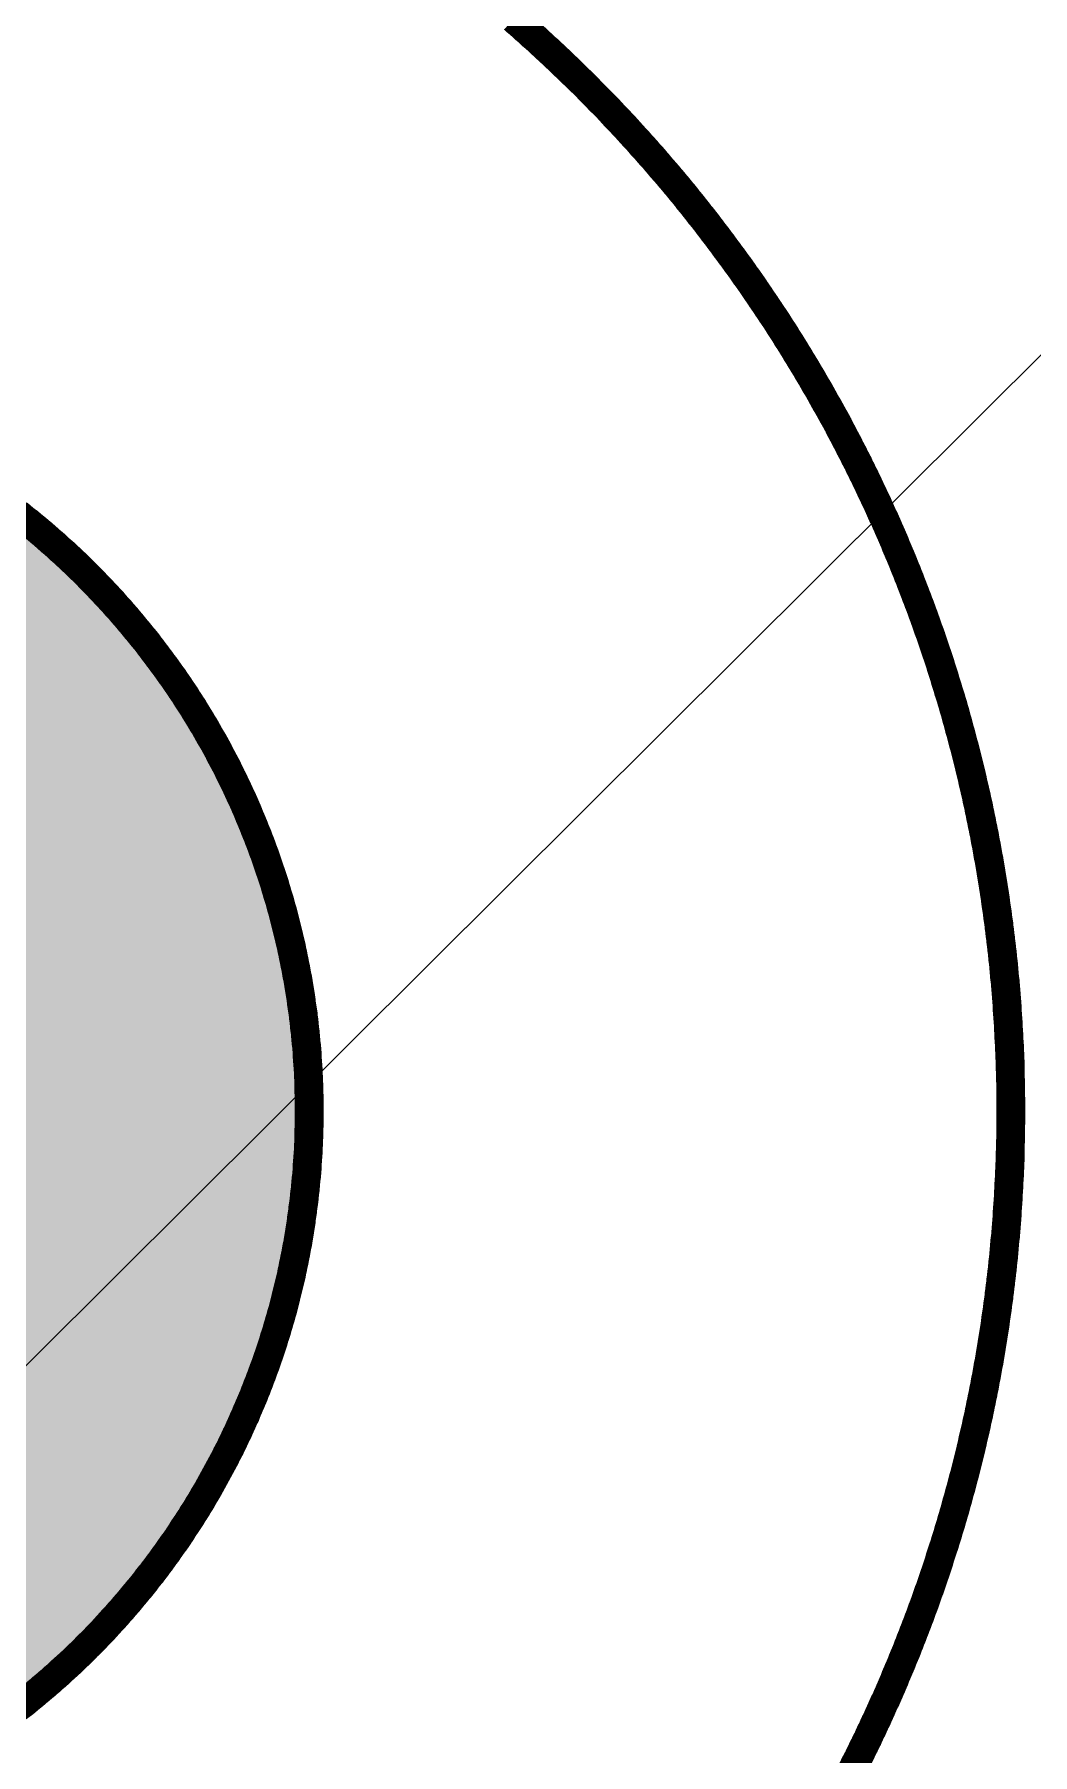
# Model space of a CAD drawing. Header units: millimetres. Extents: x 37412591 to 74834139, y 4258245 to 8527567.
# Drawn here: x 37414583.51 to 37414589.73, y 4261322.09 to 4261332.81 of the extents above; entities that cross this region are included whole.
import ezdxf

# ---------------------------------------------------------------- set-up
doc = ezdxf.new("R2010")
doc.units = ezdxf.units.MM
doc.layers.add('JMD', color=6, linetype='Continuous')
doc.layers.add('TREE_LAYER', color=7, linetype='Continuous')

# ---------------------------------------------------------------- blocks, each defined once
blk = doc.blocks.new('SUB_BLK_19')
at = {"color": 0, "const_width": 0.01}
for points in [[(0.5034, -0.002), (0.5034, -0.0027), (0.5034, -0.0024), (0.5034, -0.0014), (0.5034, 0), (0.5034, 0.0015), (0.5033, 0.0029), (0.5033, 0.0041), (0.5033, 0.0054), (0.5033, 0.0066), (0.5033, 0.0079), (0.5032, 0.0091), (0.5032, 0.0104), (0.5032, 0.0116), (0.5031, 0.0129), (0.5031, 0.0141), (0.5031, 0.0154), (0.503, 0.0166), (0.503, 0.0179), (0.5029, 0.0191), (0.5029, 0.0204), (0.5028, 0.0216), (0.5027, 0.0229), (0.5027, 0.0241), (0.5026, 0.0254), (0.5025, 0.0266), (0.5025, 0.0278), (0.5024, 0.0291), (0.5023, 0.0303), (0.5022, 0.0316), (0.5021, 0.0328), (0.5021, 0.0341), (0.502, 0.0353), (0.5019, 0.0366), (0.5018, 0.0378), (0.5017, 0.0391), (0.5016, 0.0403), (0.5015, 0.0415), (0.5014, 0.0428), (0.5012, 0.044), (0.5011, 0.0453), (0.501, 0.0465), (0.5009, 0.0478), (0.5008, 0.049), (0.5006, 0.0503), (0.5005, 0.0515), (0.5004, 0.0527), (0.5002, 0.054), (0.5001, 0.0552), (0.4999, 0.0565), (0.4998, 0.0577), (0.4996, 0.0589), (0.4995, 0.0602), (0.4993, 0.0614), (0.4992, 0.0627), (0.499, 0.0639), (0.4988, 0.0651), (0.4987, 0.0664), (0.4985, 0.0676), (0.4983, 0.0688), (0.4981, 0.0701), (0.498, 0.0713), (0.4978, 0.0725), (0.4976, 0.0738), (0.4974, 0.075), (0.4972, 0.0763), (0.497, 0.0775), (0.4968, 0.0787), (0.4966, 0.0799), (0.4964, 0.0812), (0.4962, 0.0824), (0.496, 0.0836), (0.4958, 0.0849), (0.4955, 0.0861), (0.4953, 0.0873), (0.4951, 0.0886), (0.4949, 0.0898), (0.4946, 0.091), (0.4944, 0.0922), (0.4942, 0.0935), (0.4939, 0.0947), (0.4937, 0.0959), (0.4934, 0.0971), (0.4932, 0.0984), (0.4929, 0.0996), (0.4927, 0.1008), (0.4924, 0.102), (0.4922, 0.1033), (0.4919, 0.1045), (0.4916, 0.1057), (0.4914, 0.1069), (0.4911, 0.1081), (0.4908, 0.1094), (0.4905, 0.1106), (0.4902, 0.1118), (0.49, 0.113), (0.4897, 0.1142), (0.4894, 0.1154), (0.4891, 0.1166), (0.4888, 0.1179), (0.4885, 0.1191), (0.4882, 0.1203), (0.4879, 0.1215), (0.4876, 0.1227), (0.4873, 0.1239), (0.4869, 0.1251), (0.4866, 0.1263), (0.4863, 0.1275), (0.486, 0.1287), (0.4856, 0.1299), (0.4853, 0.1312), (0.485, 0.1324), (0.4846, 0.1336), (0.4843, 0.1348), (0.484, 0.136), (0.4836, 0.1372), (0.4833, 0.1384), (0.4829, 0.1396), (0.4826, 0.1408), (0.4822, 0.142), (0.4818, 0.1431), (0.4815, 0.1443), (0.4811, 0.1455), (0.4807, 0.1467), (0.4804, 0.1479), (0.48, 0.1491), (0.4796, 0.1503), (0.4792, 0.1515), (0.4789, 0.1527), (0.4785, 0.1539), (0.4781, 0.1551), (0.4777, 0.1562), (0.4773, 0.1574), (0.4769, 0.1586), (0.4765, 0.1598), (0.4761, 0.161), (0.4757, 0.1622), (0.4753, 0.1633), (0.4748, 0.1645), (0.4744, 0.1657), (0.474, 0.1669), (0.4736, 0.168), (0.4732, 0.1692), (0.4727, 0.1704), (0.4723, 0.1716), (0.4719, 0.1727), (0.4714, 0.1739), (0.471, 0.1751), (0.4705, 0.1762), (0.4701, 0.1774), (0.4696, 0.1786), (0.4692, 0.1797), (0.4687, 0.1809), (0.4683, 0.1821), (0.4678, 0.1832), (0.4674, 0.1844), (0.4669, 0.1855), (0.4664, 0.1867), (0.466, 0.1878), (0.4655, 0.189), (0.465, 0.1902), (0.4645, 0.1913), (0.464, 0.1925), (0.4635, 0.1936), (0.4631, 0.1948), (0.4626, 0.1959), (0.4621, 0.1971), (0.4616, 0.1982), (0.4611, 0.1993), (0.4606, 0.2005), (0.4601, 0.2016), (0.4596, 0.2028), (0.459, 0.2039), (0.4585, 0.205), (0.458, 0.2062), (0.4575, 0.2073), (0.457, 0.2085), (0.4564, 0.2096), (0.4559, 0.2107), (0.4554, 0.2118), (0.4548, 0.213), (0.4543, 0.2141), (0.4538, 0.2152), (0.4532, 0.2164), (0.4527, 0.2175), (0.4521, 0.2186), (0.4516, 0.2197), (0.451, 0.2208), (0.4505, 0.222), (0.4499, 0.2231), (0.4493, 0.2242), (0.4488, 0.2253), (0.4482, 0.2264), (0.4476, 0.2275), (0.4471, 0.2286), (0.4465, 0.2297), (0.4459, 0.2308), (0.4453, 0.232), (0.4447, 0.2331), (0.4441, 0.2342), (0.4436, 0.2353), (0.443, 0.2364), (0.4424, 0.2375), (0.4418, 0.2385), (0.4412, 0.2396), (0.4406, 0.2407), (0.44, 0.2418), (0.4393, 0.2429), (0.4387, 0.244), (0.4381, 0.2451), (0.4375, 0.2462), (0.4369, 0.2473), (0.4363, 0.2483), (0.4356, 0.2494), (0.435, 0.2505), (0.4344, 0.2516), (0.4337, 0.2527), (0.4331, 0.2537), (0.4325, 0.2548), (0.4318, 0.2559), (0.4312, 0.2569), (0.4305, 0.258), (0.4299, 0.2591), (0.4292, 0.2601), (0.4286, 0.2612), (0.4279, 0.2623), (0.4273, 0.2633), (0.4266, 0.2644), (0.4259, 0.2654), (0.4253, 0.2665), (0.4246, 0.2676), (0.4239, 0.2686), (0.4232, 0.2697), (0.4226, 0.2707), (0.4219, 0.2718), (0.4212, 0.2728), (0.4205, 0.2738), (0.4198, 0.2749), (0.4191, 0.2759), (0.4184, 0.277), (0.4177, 0.278), (0.417, 0.279), (0.4163, 0.2801), (0.4156, 0.2811), (0.4149, 0.2821), (0.4142, 0.2832), (0.4135, 0.2842), (0.4128, 0.2852), (0.4121, 0.2862), (0.4113, 0.2872), (0.4106, 0.2883), (0.4099, 0.2893), (0.4092, 0.2903), (0.4084, 0.2913), (0.4077, 0.2923), (0.407, 0.2933), (0.4062, 0.2943), (0.4055, 0.2953), (0.4047, 0.2963), (0.404, 0.2973), (0.4033, 0.2983), (0.4025, 0.2993), (0.4018, 0.3003), (0.401, 0.3013), (0.4002, 0.3023), (0.3995, 0.3033), (0.3987, 0.3043), (0.398, 0.3053), (0.3972, 0.3063), (0.3964, 0.3073), (0.3956, 0.3082), (0.3949, 0.3092), (0.3941, 0.3102), (0.3933, 0.3112), (0.3925, 0.3122), (0.3917, 0.3131), (0.391, 0.3141), (0.3902, 0.3151), (0.3894, 0.316), (0.3886, 0.317), (0.3878, 0.318), (0.387, 0.3189), (0.3862, 0.3199), (0.3854, 0.3208), (0.3846, 0.3218), (0.3838, 0.3227), (0.3829, 0.3237), (0.3821, 0.3246), (0.3813, 0.3256), (0.3805, 0.3265), (0.3797, 0.3275), (0.3789, 0.3284), (0.378, 0.3293), (0.3772, 0.3303), (0.3764, 0.3312), (0.3755, 0.3321), (0.3747, 0.3331), (0.3739, 0.334), (0.373, 0.3349), (0.3722, 0.3358), (0.3713, 0.3368), (0.3705, 0.3377), (0.3697, 0.3386), (0.3688, 0.3395), (0.368, 0.3404), (0.3671, 0.3413), (0.3662, 0.3422), (0.3654, 0.3431), (0.3645, 0.3441), (0.3637, 0.345), (0.3628, 0.3459), (0.3619, 0.3468), (0.361, 0.3476), (0.3602, 0.3485), (0.3593, 0.3494), (0.3584, 0.3503), (0.3575, 0.3512), (0.3567, 0.3521), (0.3558, 0.353), (0.3549, 0.3539), (0.354, 0.3547), (0.3531, 0.3556), (0.3522, 0.3565), (0.3513, 0.3573), (0.3504, 0.3582), (0.3495, 0.3591), (0.3486, 0.3599), (0.3477, 0.3608), (0.3468, 0.3617), (0.3459, 0.3625), (0.345, 0.3634), (0.3441, 0.3642), (0.3432, 0.3651), (0.3422, 0.3659), (0.3413, 0.3668), (0.3404, 0.3676), (0.3395, 0.3685), (0.3386, 0.3693), (0.3376, 0.3701), (0.3367, 0.371), (0.3358, 0.3718), (0.3348, 0.3726), (0.3339, 0.3735), (0.333, 0.3743), (0.332, 0.3751), (0.3311, 0.3759)], [(0.4482, -0.2305), (0.4488, -0.2294), (0.4493, -0.2283), (0.4499, -0.2272), (0.4505, -0.2261), (0.451, -0.225), (0.4516, -0.2238), (0.4521, -0.2227), (0.4527, -0.2216), (0.4532, -0.2205), (0.4538, -0.2194), (0.4543, -0.2182), (0.4548, -0.2171), (0.4554, -0.216), (0.4559, -0.2148), (0.4564, -0.2137), (0.457, -0.2126), (0.4575, -0.2114), (0.458, -0.2103), (0.4585, -0.2092), (0.459, -0.208), (0.4595, -0.2069), (0.4601, -0.2058), (0.4606, -0.2046), (0.4611, -0.2035), (0.4616, -0.2023), (0.4621, -0.2012), (0.4626, -0.2), (0.4631, -0.1989), (0.4635, -0.1977), (0.464, -0.1966), (0.4645, -0.1954), (0.465, -0.1943), (0.4655, -0.1931), (0.4659, -0.192), (0.4664, -0.1908), (0.4669, -0.1897), (0.4674, -0.1885), (0.4678, -0.1873), (0.4683, -0.1862), (0.4687, -0.185), (0.4692, -0.1839), (0.4696, -0.1827), (0.4701, -0.1815), (0.4705, -0.1804), (0.471, -0.1792), (0.4714, -0.178), (0.4719, -0.1769), (0.4723, -0.1757), (0.4727, -0.1745), (0.4732, -0.1733), (0.4736, -0.1722), (0.474, -0.171), (0.4744, -0.1698), (0.4748, -0.1686), (0.4753, -0.1675), (0.4757, -0.1663), (0.4761, -0.1651), (0.4765, -0.1639), (0.4769, -0.1627), (0.4773, -0.1616), (0.4777, -0.1604), (0.4781, -0.1592), (0.4785, -0.158), (0.4788, -0.1568), (0.4792, -0.1556), (0.4796, -0.1544), (0.48, -0.1532), (0.4804, -0.1521), (0.4807, -0.1509), (0.4811, -0.1497), (0.4815, -0.1485), (0.4818, -0.1473), (0.4822, -0.1461), (0.4826, -0.1449), (0.4829, -0.1437), (0.4833, -0.1425), (0.4836, -0.1413), (0.484, -0.1401), (0.4843, -0.1389), (0.4846, -0.1377), (0.485, -0.1365), (0.4853, -0.1353), (0.4856, -0.1341), (0.486, -0.1329), (0.4863, -0.1317), (0.4866, -0.1305), (0.4869, -0.1293), (0.4873, -0.128), (0.4876, -0.1268), (0.4879, -0.1256), (0.4882, -0.1244), (0.4885, -0.1232), (0.4888, -0.122), (0.4891, -0.1208), (0.4894, -0.1196), (0.4897, -0.1183), (0.49, -0.1171), (0.4902, -0.1159), (0.4905, -0.1147), (0.4908, -0.1135), (0.4911, -0.1123), (0.4914, -0.111), (0.4916, -0.1098), (0.4919, -0.1086), (0.4922, -0.1074), (0.4924, -0.1062), (0.4927, -0.1049), (0.4929, -0.1037), (0.4932, -0.1025), (0.4934, -0.1013), (0.4937, -0.1001), (0.4939, -0.0988), (0.4942, -0.0976), (0.4944, -0.0964), (0.4946, -0.0951), (0.4949, -0.0939), (0.4951, -0.0927), (0.4953, -0.0915), (0.4955, -0.0902), (0.4958, -0.089), (0.496, -0.0878), (0.4962, -0.0865), (0.4964, -0.0853), (0.4966, -0.0841), (0.4968, -0.0828), (0.497, -0.0816), (0.4972, -0.0804), (0.4974, -0.0791), (0.4976, -0.0779), (0.4978, -0.0767), (0.498, -0.0754), (0.4981, -0.0742), (0.4983, -0.073), (0.4985, -0.0717), (0.4987, -0.0705), (0.4988, -0.0693), (0.499, -0.068), (0.4992, -0.0668), (0.4993, -0.0655), (0.4995, -0.0643), (0.4996, -0.0631), (0.4998, -0.0618), (0.4999, -0.0606), (0.5001, -0.0593), (0.5002, -0.0581), (0.5004, -0.0569), (0.5005, -0.0556), (0.5006, -0.0544), (0.5008, -0.0531), (0.5009, -0.0519), (0.501, -0.0507), (0.5011, -0.0494), (0.5012, -0.0482), (0.5013, -0.0469), (0.5015, -0.0457), (0.5016, -0.0444), (0.5017, -0.0432), (0.5018, -0.0419), (0.5019, -0.0407), (0.502, -0.0395), (0.5021, -0.0382), (0.5021, -0.037), (0.5022, -0.0357), (0.5023, -0.0345), (0.5024, -0.0332), (0.5025, -0.032), (0.5025, -0.0307), (0.5026, -0.0295), (0.5027, -0.0282), (0.5027, -0.027), (0.5028, -0.0257), (0.5029, -0.0245), (0.5029, -0.0232), (0.503, -0.022), (0.503, -0.0208), (0.5031, -0.0195), (0.5031, -0.0183), (0.5031, -0.017), (0.5032, -0.0158), (0.5032, -0.0145), (0.5032, -0.0133), (0.5033, -0.012), (0.5033, -0.0108), (0.5033, -0.0095), (0.5033, -0.0083), (0.5033, -0.007), (0.5034, -0.0058), (0.5034, -0.0045), (0.5034, -0.0033), (0.5034, -0.002), (0.5034, -0.002)], [(0.2603, -0.002), (0.2603, -0.0027), (0.2603, -0.0024), (0.2603, -0.0014), (0.2603, 0), (0.2603, 0.0015), (0.2603, 0.0029), (0.2602, 0.0041), (0.2602, 0.0054), (0.2602, 0.0066), (0.2601, 0.0079), (0.2601, 0.0091), (0.26, 0.0104), (0.26, 0.0116), (0.2599, 0.0128), (0.2598, 0.0141), (0.2597, 0.0153), (0.2596, 0.0166), (0.2596, 0.0178), (0.2595, 0.0191), (0.2594, 0.0203), (0.2592, 0.0216), (0.2591, 0.0228), (0.259, 0.024), (0.2589, 0.0253), (0.2587, 0.0265), (0.2586, 0.0278), (0.2585, 0.029), (0.2583, 0.0302), (0.2582, 0.0315), (0.258, 0.0327), (0.2578, 0.0339), (0.2576, 0.0352), (0.2575, 0.0364), (0.2573, 0.0377), (0.2571, 0.0389), (0.2569, 0.0401), (0.2567, 0.0413), (0.2565, 0.0426), (0.2563, 0.0438), (0.256, 0.045), (0.2558, 0.0463), (0.2556, 0.0475), (0.2553, 0.0487), (0.2551, 0.0499), (0.2548, 0.0512), (0.2546, 0.0524), (0.2543, 0.0536), (0.2541, 0.0548), (0.2538, 0.056), (0.2535, 0.0572), (0.2532, 0.0585), (0.2529, 0.0597), (0.2526, 0.0609), (0.2523, 0.0621), (0.252, 0.0633), (0.2517, 0.0645), (0.2514, 0.0657), (0.2511, 0.0669), (0.2507, 0.0681), (0.2504, 0.0693), (0.2501, 0.0705), (0.2497, 0.0717), (0.2493, 0.0729), (0.249, 0.0741), (0.2486, 0.0753), (0.2483, 0.0765), (0.2479, 0.0777), (0.2475, 0.0789), (0.2471, 0.0801), (0.2467, 0.0812), (0.2463, 0.0824), (0.2459, 0.0836), (0.2455, 0.0848), (0.2451, 0.086), (0.2447, 0.0871), (0.2442, 0.0883), (0.2438, 0.0895), (0.2434, 0.0906), (0.2429, 0.0918), (0.2425, 0.093), (0.242, 0.0941), (0.2415, 0.0953), (0.2411, 0.0964), (0.2406, 0.0976), (0.2401, 0.0988), (0.2396, 0.0999), (0.2392, 0.101), (0.2387, 0.1022), (0.2382, 0.1033), (0.2377, 0.1045), (0.2372, 0.1056), (0.2366, 0.1068), (0.2361, 0.1079), (0.2356, 0.109), (0.2351, 0.1101), (0.2345, 0.1113), (0.234, 0.1124), (0.2334, 0.1135), (0.2329, 0.1146), (0.2323, 0.1158), (0.2318, 0.1169), (0.2312, 0.118), (0.2306, 0.1191), (0.23, 0.1202), (0.2294, 0.1213), (0.2289, 0.1224), (0.2283, 0.1235), (0.2277, 0.1246), (0.2271, 0.1257), (0.2264, 0.1268), (0.2258, 0.1278), (0.2252, 0.1289), (0.2246, 0.13), (0.224, 0.1311), (0.2233, 0.1321), (0.2227, 0.1332), (0.222, 0.1343), (0.2214, 0.1353), (0.2207, 0.1364), (0.2201, 0.1375), (0.2194, 0.1385), (0.2187, 0.1396), (0.218, 0.1406), (0.2174, 0.1417), (0.2167, 0.1427), (0.216, 0.1437), (0.2153, 0.1448), (0.2146, 0.1458), (0.2139, 0.1468), (0.2132, 0.1479), (0.2124, 0.1489), (0.2117, 0.1499), (0.211, 0.1509), (0.2103, 0.1519), (0.2095, 0.1529), (0.2088, 0.1539), (0.208, 0.1549), (0.2073, 0.1559), (0.2065, 0.1569), (0.2058, 0.1579), (0.205, 0.1589), (0.2043, 0.1599), (0.2035, 0.1609), (0.2027, 0.1618), (0.2019, 0.1628), (0.2011, 0.1638), (0.2003, 0.1647), (0.1995, 0.1657), (0.1987, 0.1667), (0.1979, 0.1676), (0.1971, 0.1686), (0.1963, 0.1695), (0.1955, 0.1704), (0.1947, 0.1714), (0.1938, 0.1723), (0.193, 0.1732), (0.1922, 0.1742), (0.1913, 0.1751), (0.1905, 0.176), (0.1896, 0.1769), (0.1888, 0.1778), (0.1879, 0.1787), (0.1871, 0.1796), (0.1862, 0.1805), (0.1853, 0.1814), (0.1844, 0.1823), (0.1836, 0.1832), (0.1827, 0.1841), (0.1818, 0.185), (0.1809, 0.1858), (0.18, 0.1867), (0.1791, 0.1876), (0.1782, 0.1884), (0.1773, 0.1893), (0.1764, 0.1901), (0.1755, 0.191), (0.1745, 0.1918), (0.1736, 0.1926), (0.1727, 0.1935), (0.1718, 0.1943), (0.1708, 0.1951), (0.1699, 0.1959), (0.1689, 0.1968), (0.168, 0.1976), (0.167, 0.1984), (0.1661, 0.1992), (0.1651, 0.2), (0.1641, 0.2008), (0.1632, 0.2016), (0.1622, 0.2023), (0.1612, 0.2031), (0.1603, 0.2039), (0.1593, 0.2047)], [(0.1592, -0.2088), (0.1602, -0.208), (0.1612, -0.2073), (0.1622, -0.2065), (0.1631, -0.2057), (0.1641, -0.2049), (0.1651, -0.2041), (0.166, -0.2033), (0.167, -0.2025), (0.1679, -0.2017), (0.1689, -0.2009), (0.1698, -0.2001), (0.1708, -0.1993), (0.1717, -0.1984), (0.1727, -0.1976), (0.1736, -0.1968), (0.1745, -0.1959), (0.1754, -0.1951), (0.1763, -0.1943), (0.1773, -0.1934), (0.1782, -0.1926), (0.1791, -0.1917), (0.18, -0.1908), (0.1809, -0.19), (0.1818, -0.1891), (0.1827, -0.1882), (0.1835, -0.1873), (0.1844, -0.1865), (0.1853, -0.1856), (0.1862, -0.1847), (0.187, -0.1838), (0.1879, -0.1829), (0.1888, -0.182), (0.1896, -0.1811), (0.1905, -0.1801), (0.1913, -0.1792), (0.1921, -0.1783), (0.193, -0.1774), (0.1938, -0.1765), (0.1946, -0.1755), (0.1955, -0.1746), (0.1963, -0.1736), (0.1971, -0.1727), (0.1979, -0.1718), (0.1987, -0.1708), (0.1995, -0.1698), (0.2003, -0.1689), (0.2011, -0.1679), (0.2019, -0.167), (0.2027, -0.166), (0.2035, -0.165), (0.2042, -0.164), (0.205, -0.163), (0.2058, -0.1621), (0.2065, -0.1611), (0.2073, -0.1601), (0.208, -0.1591), (0.2088, -0.1581), (0.2095, -0.1571), (0.2102, -0.1561), (0.211, -0.1551), (0.2117, -0.154), (0.2124, -0.153), (0.2131, -0.152), (0.2139, -0.151), (0.2146, -0.15), (0.2153, -0.1489), (0.216, -0.1479), (0.2166, -0.1468), (0.2173, -0.1458), (0.218, -0.1448), (0.2187, -0.1437), (0.2194, -0.1427), (0.22, -0.1416), (0.2207, -0.1406), (0.2214, -0.1395), (0.222, -0.1384), (0.2227, -0.1374), (0.2233, -0.1363), (0.2239, -0.1352), (0.2246, -0.1341), (0.2252, -0.1331), (0.2258, -0.132), (0.2264, -0.1309), (0.227, -0.1298), (0.2276, -0.1287), (0.2282, -0.1276), (0.2288, -0.1265), (0.2294, -0.1254), (0.23, -0.1243), (0.2306, -0.1232), (0.2312, -0.1221), (0.2317, -0.121), (0.2323, -0.1199), (0.2329, -0.1188), (0.2334, -0.1177), (0.234, -0.1165), (0.2345, -0.1154), (0.235, -0.1143), (0.2356, -0.1132), (0.2361, -0.112), (0.2366, -0.1109), (0.2371, -0.1098), (0.2376, -0.1086), (0.2382, -0.1075), (0.2386, -0.1063), (0.2391, -0.1052), (0.2396, -0.104), (0.2401, -0.1029), (0.2406, -0.1017), (0.2411, -0.1006), (0.2415, -0.0994), (0.242, -0.0983), (0.2424, -0.0971), (0.2429, -0.096), (0.2433, -0.0948), (0.2438, -0.0936), (0.2442, -0.0924), (0.2446, -0.0913), (0.2451, -0.0901), (0.2455, -0.0889), (0.2459, -0.0877), (0.2463, -0.0866), (0.2467, -0.0854), (0.2471, -0.0842), (0.2475, -0.083), (0.2479, -0.0818), (0.2482, -0.0806), (0.2486, -0.0795), (0.249, -0.0783), (0.2493, -0.0771), (0.2497, -0.0759), (0.25, -0.0747), (0.2504, -0.0735), (0.2507, -0.0723), (0.2511, -0.0711), (0.2514, -0.0699), (0.2517, -0.0687), (0.252, -0.0675), (0.2523, -0.0662), (0.2526, -0.065), (0.2529, -0.0638), (0.2532, -0.0626), (0.2535, -0.0614), (0.2538, -0.0602), (0.2541, -0.059), (0.2543, -0.0577), (0.2546, -0.0565), (0.2548, -0.0553), (0.2551, -0.0541), (0.2553, -0.0529), (0.2556, -0.0516), (0.2558, -0.0504), (0.256, -0.0492), (0.2563, -0.048), (0.2565, -0.0467), (0.2567, -0.0455), (0.2569, -0.0443), (0.2571, -0.043), (0.2573, -0.0418), (0.2575, -0.0406), (0.2576, -0.0393), (0.2578, -0.0381), (0.258, -0.0369), (0.2581, -0.0356), (0.2583, -0.0344), (0.2585, -0.0331), (0.2586, -0.0319), (0.2587, -0.0307), (0.2589, -0.0294), (0.259, -0.0282), (0.2591, -0.0269), (0.2592, -0.0257), (0.2594, -0.0245), (0.2595, -0.0232), (0.2596, -0.022), (0.2596, -0.0207), (0.2597, -0.0195), (0.2598, -0.0182), (0.2599, -0.017), (0.26, -0.0158), (0.26, -0.0145), (0.2601, -0.0133), (0.2601, -0.012), (0.2602, -0.0108), (0.2602, -0.0095), (0.2602, -0.0083), (0.2603, -0.007), (0.2603, -0.0058), (0.2603, -0.0045), (0.2603, -0.0033), (0.2603, -0.002), (0.2603, -0.002)]]:
    blk.add_lwpolyline(points, dxfattribs=at)
at = {"color": 0}
for points in [[(0.1679, 0.1976), (-0.1606, -0.2103), (0.165, 0.2)], [(-0.1596, -0.2111), (-0.1606, -0.2103), (0.1679, 0.1976)], [(-0.1606, -0.2103), (0.1679, 0.1976), (0.1679, 0.1976)], [(-0.1586, -0.2118), (-0.1596, -0.2111), (0.1679, 0.1976)], [(0.1707, 0.1952), (-0.1586, -0.2118), (0.1679, 0.1976)], [(0.166, 0.1992), (0.167, 0.1984), (0.165, 0.2)], [(0.167, 0.1984), (0.1679, 0.1976), (0.165, 0.2)], [(0.1689, 0.1968), (0.1698, 0.196), (0.1679, 0.1976)], [(0.1698, 0.196), (0.1707, 0.1952), (0.1679, 0.1976)], [(-0.1576, -0.2126), (-0.1586, -0.2118), (0.1707, 0.1952)], [(-0.1586, -0.2118), (0.1707, 0.1952), (0.1707, 0.1952)], [(-0.1566, -0.2133), (-0.1576, -0.2126), (0.1707, 0.1952)], [(0.1726, 0.1935), (-0.1566, -0.2133), (0.1707, 0.1952)], [(-0.1556, -0.2141), (-0.1566, -0.2133), (0.1726, 0.1935)], [(-0.1566, -0.2133), (0.1726, 0.1935), (0.1726, 0.1935)], [(-0.1546, -0.2148), (-0.1556, -0.2141), (0.1726, 0.1935)], [(-0.1536, -0.2155), (-0.1546, -0.2148), (0.1726, 0.1935)], [(0.1735, 0.1927), (-0.1536, -0.2155), (0.1726, 0.1935)], [(-0.1526, -0.2162), (-0.1536, -0.2155), (0.1735, 0.1927)], [(-0.1536, -0.2155), (0.1735, 0.1927), (0.1735, 0.1927)], [(0.1452, -0.219), (-0.1526, -0.2162), (0.1735, 0.1927)], [(0.1462, -0.2183), (0.1452, -0.219), (0.1735, 0.1927)], [(0.1503, -0.2154), (0.1462, -0.2183), (0.1735, 0.1927)], [(0.1754, 0.191), (0.1503, -0.2154), (0.1735, 0.1927)], [(0.1513, -0.2147), (0.1503, -0.2154), (0.1754, 0.191)], [(0.1503, -0.2154), (0.1754, 0.191), (0.1754, 0.191)], [(0.1772, 0.1893), (0.1513, -0.2147), (0.1754, 0.191)], [(0.1717, 0.1944), (0.1726, 0.1935), (0.1707, 0.1952)], [(0.1745, 0.1919), (0.1754, 0.191), (0.1735, 0.1927)], [(0.1763, 0.1902), (0.1772, 0.1893), (0.1754, 0.191)], [(0.1523, -0.214), (0.1513, -0.2147), (0.1772, 0.1893)], [(0.1513, -0.2147), (0.1772, 0.1893), (0.1772, 0.1893)], [(0.1533, -0.2132), (0.1523, -0.214), (0.1772, 0.1893)], [(0.179, 0.1876), (0.1533, -0.2132), (0.1772, 0.1893)], [(0.1544, -0.2125), (0.1533, -0.2132), (0.179, 0.1876)], [(0.1533, -0.2132), (0.179, 0.1876), (0.179, 0.1876)], [(0.1554, -0.2118), (0.1544, -0.2125), (0.179, 0.1876)], [(0.1563, -0.211), (0.1554, -0.2118), (0.179, 0.1876)], [(0.1817, 0.185), (0.1563, -0.211), (0.179, 0.1876)], [(0.1573, -0.2103), (0.1563, -0.211), (0.1817, 0.185)], [(0.1563, -0.211), (0.1817, 0.185), (0.1817, 0.185)], [(0.1583, -0.2095), (0.1573, -0.2103), (0.1817, 0.185)], [(0.1593, -0.2087), (0.1583, -0.2095), (0.1817, 0.185)], [(0.1826, 0.1841), (0.1593, -0.2087), (0.1817, 0.185)], [(0.1781, 0.1885), (0.179, 0.1876), (0.1772, 0.1893)], [(0.1799, 0.1868), (0.1808, 0.1859), (0.179, 0.1876)], [(0.1808, 0.1859), (0.1817, 0.185), (0.179, 0.1876)], [(0.1632, -0.2056), (0.1593, -0.2087), (0.1826, 0.1841)], [(0.1593, -0.2087), (0.1826, 0.1841), (0.1826, 0.1841)], [(0.1642, -0.2048), (0.1632, -0.2056), (0.1826, 0.1841)], [(0.1652, -0.204), (0.1642, -0.2048), (0.1826, 0.1841)], [(0.1844, 0.1824), (0.1652, -0.204), (0.1826, 0.1841)], [(0.1661, -0.2033), (0.1652, -0.204), (0.1844, 0.1824)], [(0.1652, -0.204), (0.1844, 0.1824), (0.1844, 0.1824)], [(0.1671, -0.2025), (0.1661, -0.2033), (0.1844, 0.1824)], [(0.168, -0.2016), (0.1671, -0.2025), (0.1844, 0.1824)], [(0.1861, 0.1806), (0.168, -0.2016), (0.1844, 0.1824)], [(0.169, -0.2008), (0.168, -0.2016), (0.1861, 0.1806)], [(0.168, -0.2016), (0.1861, 0.1806), (0.1861, 0.1806)], [(0.1699, -0.2), (0.169, -0.2008), (0.1861, 0.1806)], [(0.187, 0.1797), (0.1699, -0.2), (0.1861, 0.1806)], [(0.1709, -0.1992), (0.1699, -0.2), (0.187, 0.1797)], [(0.1699, -0.2), (0.187, 0.1797), (0.187, 0.1797)], [(0.1718, -0.1984), (0.1709, -0.1992), (0.187, 0.1797)], [(0.1727, -0.1975), (0.1718, -0.1984), (0.187, 0.1797)], [(0.1887, 0.1779), (0.1727, -0.1975), (0.187, 0.1797)], [(0.1835, 0.1833), (0.1844, 0.1824), (0.1826, 0.1841)], [(0.1853, 0.1815), (0.1861, 0.1806), (0.1844, 0.1824)], [(0.1879, 0.1788), (0.1887, 0.1779), (0.187, 0.1797)], [(0.1737, -0.1967), (0.1727, -0.1975), (0.1887, 0.1779)], [(0.1727, -0.1975), (0.1887, 0.1779), (0.1887, 0.1779)], [(0.1746, -0.1959), (0.1737, -0.1967), (0.1887, 0.1779)], [(0.1755, -0.195), (0.1746, -0.1959), (0.1887, 0.1779)], [(0.1904, 0.1761), (0.1755, -0.195), (0.1887, 0.1779)], [(0.1764, -0.1942), (0.1755, -0.195), (0.1904, 0.1761)], [(0.1755, -0.195), (0.1904, 0.1761), (0.1904, 0.1761)], [(0.1773, -0.1933), (0.1764, -0.1942), (0.1904, 0.1761)], [(0.1921, 0.1742), (0.1773, -0.1933), (0.1904, 0.1761)], [(0.1782, -0.1925), (0.1773, -0.1933), (0.1921, 0.1742)], [(0.1773, -0.1933), (0.1921, 0.1742), (0.1921, 0.1742)], [(0.1791, -0.1916), (0.1782, -0.1925), (0.1921, 0.1742)], [(0.1929, 0.1733), (0.1791, -0.1916), (0.1921, 0.1742)], [(0.1827, -0.1881), (0.1791, -0.1916), (0.1929, 0.1733)], [(0.1791, -0.1916), (0.1929, 0.1733), (0.1929, 0.1733)], [(0.1954, 0.1705), (0.1827, -0.1881), (0.1929, 0.1733)], [(0.1896, 0.177), (0.1904, 0.1761), (0.1887, 0.1779)], [(0.1913, 0.1752), (0.1921, 0.1742), (0.1904, 0.1761)], [(0.1938, 0.1724), (0.1946, 0.1715), (0.1929, 0.1733)], [(0.1946, 0.1715), (0.1954, 0.1705), (0.1929, 0.1733)], [(0.1836, -0.1873), (0.1827, -0.1881), (0.1954, 0.1705)], [(0.1827, -0.1881), (0.1954, 0.1705), (0.1954, 0.1705)], [(0.1845, -0.1864), (0.1836, -0.1873), (0.1954, 0.1705)], [(0.1962, 0.1696), (0.1845, -0.1864), (0.1954, 0.1705)], [(0.1854, -0.1855), (0.1845, -0.1864), (0.1962, 0.1696)], [(0.1845, -0.1864), (0.1962, 0.1696), (0.1962, 0.1696)], [(0.1862, -0.1846), (0.1854, -0.1855), (0.1962, 0.1696)], [(0.1987, 0.1667), (0.1862, -0.1846), (0.1962, 0.1696)], [(0.1971, 0.1686), (0.1979, 0.1677), (0.1962, 0.1696)], [(0.1979, 0.1677), (0.1987, 0.1667), (0.1962, 0.1696)], [(0.1871, -0.1837), (0.1862, -0.1846), (0.1987, 0.1667)], [(0.1862, -0.1846), (0.1987, 0.1667), (0.1987, 0.1667)], [(0.188, -0.1828), (0.1871, -0.1837), (0.1987, 0.1667)], [(0.1888, -0.1819), (0.188, -0.1828), (0.1987, 0.1667)], [(0.2003, 0.1648), (0.1888, -0.1819), (0.1987, 0.1667)], [(0.1897, -0.181), (0.1888, -0.1819), (0.2003, 0.1648)], [(0.1888, -0.1819), (0.2003, 0.1648), (0.2003, 0.1648)], [(0.1905, -0.1801), (0.1897, -0.181), (0.2003, 0.1648)], [(0.2026, 0.1619), (0.1905, -0.1801), (0.2003, 0.1648)], [(0.1914, -0.1792), (0.1905, -0.1801), (0.2026, 0.1619)], [(0.1905, -0.1801), (0.2026, 0.1619), (0.2026, 0.1619)], [(0.1922, -0.1782), (0.1914, -0.1792), (0.2026, 0.1619)], [(0.2034, 0.1609), (0.1922, -0.1782), (0.2026, 0.1619)], [(0.193, -0.1773), (0.1922, -0.1782), (0.2034, 0.1609)], [(0.1922, -0.1782), (0.2034, 0.1609), (0.2034, 0.1609)], [(0.2057, 0.158), (0.193, -0.1773), (0.2034, 0.1609)], [(0.1995, 0.1658), (0.2003, 0.1648), (0.1987, 0.1667)], [(0.2011, 0.1639), (0.2019, 0.1629), (0.2003, 0.1648)], [(0.2019, 0.1629), (0.2026, 0.1619), (0.2003, 0.1648)], [(0.2042, 0.16), (0.205, 0.159), (0.2034, 0.1609)], [(0.205, 0.159), (0.2057, 0.158), (0.2034, 0.1609)], [(0.1939, -0.1764), (0.193, -0.1773), (0.2057, 0.158)], [(0.193, -0.1773), (0.2057, 0.158), (0.2057, 0.158)], [(0.1947, -0.1755), (0.1939, -0.1764), (0.2057, 0.158)], [(0.1955, -0.1745), (0.1947, -0.1755), (0.2057, 0.158)], [(0.2072, 0.156), (0.1955, -0.1745), (0.2057, 0.158)], [(0.1963, -0.1736), (0.1955, -0.1745), (0.2072, 0.156)], [(0.1955, -0.1745), (0.2072, 0.156), (0.2072, 0.156)], [(0.2087, 0.154), (0.1963, -0.1736), (0.2072, 0.156)], [(0.2065, 0.157), (0.2072, 0.156), (0.2057, 0.158)], [(0.208, 0.155), (0.2087, 0.154), (0.2072, 0.156)], [(0.1972, -0.1726), (0.1963, -0.1736), (0.2087, 0.154)], [(0.1963, -0.1736), (0.2087, 0.154), (0.2087, 0.154)], [(0.198, -0.1717), (0.1972, -0.1726), (0.2087, 0.154)], [(0.1988, -0.1707), (0.198, -0.1717), (0.2087, 0.154)], [(0.2102, 0.152), (0.1988, -0.1707), (0.2087, 0.154)], [(0.1996, -0.1698), (0.1988, -0.1707), (0.2102, 0.152)], [(0.1988, -0.1707), (0.2102, 0.152), (0.2102, 0.152)], [(0.2004, -0.1688), (0.1996, -0.1698), (0.2102, 0.152)], [(0.2012, -0.1678), (0.2004, -0.1688), (0.2102, 0.152)], [(0.2109, 0.151), (0.2012, -0.1678), (0.2102, 0.152)], [(0.202, -0.1669), (0.2012, -0.1678), (0.2109, 0.151)], [(0.2012, -0.1678), (0.2109, 0.151), (0.2109, 0.151)], [(0.2027, -0.1659), (0.202, -0.1669), (0.2109, 0.151)], [(0.2131, 0.1479), (0.2027, -0.1659), (0.2109, 0.151)], [(0.2095, 0.153), (0.2102, 0.152), (0.2087, 0.154)], [(0.2117, 0.15), (0.2124, 0.149), (0.2109, 0.151)], [(0.2124, 0.149), (0.2131, 0.1479), (0.2109, 0.151)], [(0.2035, -0.1649), (0.2027, -0.1659), (0.2131, 0.1479)], [(0.2027, -0.1659), (0.2131, 0.1479), (0.2131, 0.1479)], [(0.2159, 0.1438), (0.2035, -0.1649), (0.2131, 0.1479)], [(0.2043, -0.164), (0.2035, -0.1649), (0.2159, 0.1438)], [(0.2035, -0.1649), (0.2159, 0.1438), (0.2159, 0.1438)], [(0.2051, -0.163), (0.2043, -0.164), (0.2159, 0.1438)], [(0.2058, -0.162), (0.2051, -0.163), (0.2159, 0.1438)], [(0.2173, 0.1417), (0.2058, -0.162), (0.2159, 0.1438)], [(0.2138, 0.1469), (0.2145, 0.1459), (0.2131, 0.1479)], [(0.2145, 0.1459), (0.2152, 0.1449), (0.2131, 0.1479)], [(0.2152, 0.1449), (0.2159, 0.1438), (0.2131, 0.1479)], [(0.2166, 0.1428), (0.2173, 0.1417), (0.2159, 0.1438)], [(0.2066, -0.161), (0.2058, -0.162), (0.2173, 0.1417)], [(0.2058, -0.162), (0.2173, 0.1417), (0.2173, 0.1417)], [(0.2073, -0.16), (0.2066, -0.161), (0.2173, 0.1417)], [(0.218, 0.1407), (0.2073, -0.16), (0.2173, 0.1417)], [(0.2081, -0.159), (0.2073, -0.16), (0.218, 0.1407)], [(0.2073, -0.16), (0.218, 0.1407), (0.218, 0.1407)], [(0.2088, -0.158), (0.2081, -0.159), (0.218, 0.1407)], [(0.2193, 0.1386), (0.2088, -0.158), (0.218, 0.1407)], [(0.2096, -0.157), (0.2088, -0.158), (0.2193, 0.1386)], [(0.2088, -0.158), (0.2193, 0.1386), (0.2193, 0.1386)], [(0.2103, -0.156), (0.2096, -0.157), (0.2193, 0.1386)], [(0.211, -0.155), (0.2103, -0.156), (0.2193, 0.1386)], [(0.22, 0.1375), (0.211, -0.155), (0.2193, 0.1386)], [(0.2118, -0.154), (0.211, -0.155), (0.22, 0.1375)], [(0.211, -0.155), (0.22, 0.1375), (0.22, 0.1375)], [(0.2125, -0.1529), (0.2118, -0.154), (0.22, 0.1375)], [(0.2213, 0.1354), (0.2125, -0.1529), (0.22, 0.1375)], [(0.2187, 0.1397), (0.2193, 0.1386), (0.218, 0.1407)], [(0.2207, 0.1365), (0.2213, 0.1354), (0.22, 0.1375)], [(0.2132, -0.1519), (0.2125, -0.1529), (0.2213, 0.1354)], [(0.2125, -0.1529), (0.2213, 0.1354), (0.2213, 0.1354)], [(0.2226, 0.1333), (0.2132, -0.1519), (0.2213, 0.1354)], [(0.2139, -0.1509), (0.2132, -0.1519), (0.2226, 0.1333)], [(0.2132, -0.1519), (0.2226, 0.1333), (0.2226, 0.1333)], [(0.2146, -0.1499), (0.2139, -0.1509), (0.2226, 0.1333)], [(0.2153, -0.1488), (0.2146, -0.1499), (0.2226, 0.1333)], [(0.2245, 0.1301), (0.2153, -0.1488), (0.2226, 0.1333)], [(0.222, 0.1344), (0.2226, 0.1333), (0.2213, 0.1354)], [(0.2233, 0.1322), (0.2239, 0.1312), (0.2226, 0.1333)], [(0.2239, 0.1312), (0.2245, 0.1301), (0.2226, 0.1333)], [(0.216, -0.1478), (0.2153, -0.1488), (0.2245, 0.1301)], [(0.2153, -0.1488), (0.2245, 0.1301), (0.2245, 0.1301)], [(0.2258, 0.1279), (0.216, -0.1478), (0.2245, 0.1301)], [(0.2167, -0.1468), (0.216, -0.1478), (0.2258, 0.1279)], [(0.216, -0.1478), (0.2258, 0.1279), (0.2258, 0.1279)], [(0.2174, -0.1457), (0.2167, -0.1468), (0.2258, 0.1279)], [(0.2264, 0.1268), (0.2174, -0.1457), (0.2258, 0.1279)], [(0.2181, -0.1447), (0.2174, -0.1457), (0.2264, 0.1268)], [(0.2174, -0.1457), (0.2264, 0.1268), (0.2264, 0.1268)], [(0.2187, -0.1436), (0.2181, -0.1447), (0.2264, 0.1268)], [(0.2282, 0.1236), (0.2187, -0.1436), (0.2264, 0.1268)], [(0.2252, 0.129), (0.2258, 0.1279), (0.2245, 0.1301)], [(0.227, 0.1258), (0.2276, 0.1247), (0.2264, 0.1268)], [(0.2276, 0.1247), (0.2282, 0.1236), (0.2264, 0.1268)], [(0.2194, -0.1426), (0.2187, -0.1436), (0.2282, 0.1236)], [(0.2187, -0.1436), (0.2282, 0.1236), (0.2282, 0.1236)], [(0.2201, -0.1415), (0.2194, -0.1426), (0.2282, 0.1236)], [(0.2207, -0.1405), (0.2201, -0.1415), (0.2282, 0.1236)], [(0.2288, 0.1225), (0.2207, -0.1405), (0.2282, 0.1236)], [(0.2214, -0.1394), (0.2207, -0.1405), (0.2288, 0.1225)], [(0.2207, -0.1405), (0.2288, 0.1225), (0.2288, 0.1225)], [(0.2311, 0.1181), (0.2214, -0.1394), (0.2288, 0.1225)], [(0.2294, 0.1214), (0.23, 0.1203), (0.2288, 0.1225)], [(0.23, 0.1203), (0.2306, 0.1192), (0.2288, 0.1225)], [(0.2306, 0.1192), (0.2311, 0.1181), (0.2288, 0.1225)], [(0.2221, -0.1383), (0.2214, -0.1394), (0.2311, 0.1181)], [(0.2214, -0.1394), (0.2311, 0.1181), (0.2311, 0.1181)], [(0.2227, -0.1373), (0.2221, -0.1383), (0.2311, 0.1181)], [(0.2233, -0.1362), (0.2227, -0.1373), (0.2311, 0.1181)], [(0.2328, 0.1147), (0.2233, -0.1362), (0.2311, 0.1181)], [(0.224, -0.1351), (0.2233, -0.1362), (0.2328, 0.1147)], [(0.2233, -0.1362), (0.2328, 0.1147), (0.2328, 0.1147)], [(0.2246, -0.1341), (0.224, -0.1351), (0.2328, 0.1147)], [(0.2252, -0.133), (0.2246, -0.1341), (0.2328, 0.1147)], [(0.2339, 0.1125), (0.2252, -0.133), (0.2328, 0.1147)], [(0.2317, 0.117), (0.2323, 0.1158), (0.2311, 0.1181)], [(0.2323, 0.1158), (0.2328, 0.1147), (0.2311, 0.1181)], [(0.2334, 0.1136), (0.2339, 0.1125), (0.2328, 0.1147)], [(0.2259, -0.1319), (0.2252, -0.133), (0.2339, 0.1125)], [(0.2252, -0.133), (0.2339, 0.1125), (0.2339, 0.1125)], [(0.2265, -0.1308), (0.2259, -0.1319), (0.2339, 0.1125)], [(0.235, 0.1102), (0.2265, -0.1308), (0.2339, 0.1125)], [(0.2271, -0.1297), (0.2265, -0.1308), (0.235, 0.1102)], [(0.2265, -0.1308), (0.235, 0.1102), (0.235, 0.1102)], [(0.2277, -0.1286), (0.2271, -0.1297), (0.235, 0.1102)], [(0.2283, -0.1275), (0.2277, -0.1286), (0.235, 0.1102)], [(0.2355, 0.1091), (0.2283, -0.1275), (0.235, 0.1102)], [(0.2289, -0.1264), (0.2283, -0.1275), (0.2355, 0.1091)], [(0.2283, -0.1275), (0.2355, 0.1091), (0.2355, 0.1091)], [(0.2295, -0.1253), (0.2289, -0.1264), (0.2355, 0.1091)], [(0.2366, 0.1068), (0.2295, -0.1253), (0.2355, 0.1091)], [(0.2345, 0.1114), (0.235, 0.1102), (0.2339, 0.1125)], [(0.2361, 0.108), (0.2366, 0.1068), (0.2355, 0.1091)], [(0.2301, -0.1242), (0.2295, -0.1253), (0.2366, 0.1068)], [(0.2295, -0.1253), (0.2366, 0.1068), (0.2366, 0.1068)], [(0.2306, -0.1231), (0.2301, -0.1242), (0.2366, 0.1068)], [(0.2381, 0.1034), (0.2306, -0.1231), (0.2366, 0.1068)], [(0.2312, -0.122), (0.2306, -0.1231), (0.2381, 0.1034)], [(0.2306, -0.1231), (0.2381, 0.1034), (0.2381, 0.1034)], [(0.2318, -0.1209), (0.2312, -0.122), (0.2381, 0.1034)], [(0.2323, -0.1198), (0.2318, -0.1209), (0.2381, 0.1034)], [(0.2391, 0.1011), (0.2323, -0.1198), (0.2381, 0.1034)], [(0.2371, 0.1057), (0.2376, 0.1046), (0.2366, 0.1068)], [(0.2376, 0.1046), (0.2381, 0.1034), (0.2366, 0.1068)], [(0.2386, 0.1023), (0.2391, 0.1011), (0.2381, 0.1034)], [(0.2345, -0.1153), (0.2323, -0.1198), (0.2391, 0.1011)], [(0.2323, -0.1198), (0.2391, 0.1011), (0.2391, 0.1011)], [(0.2401, 0.0988), (0.2345, -0.1153), (0.2391, 0.1011)], [(0.2351, -0.1142), (0.2345, -0.1153), (0.2401, 0.0988)], [(0.2345, -0.1153), (0.2401, 0.0988), (0.2401, 0.0988)], [(0.2356, -0.1131), (0.2351, -0.1142), (0.2401, 0.0988)], [(0.2361, -0.1119), (0.2356, -0.1131), (0.2401, 0.0988)], [(0.241, 0.0965), (0.2361, -0.1119), (0.2401, 0.0988)], [(0.2367, -0.1108), (0.2361, -0.1119), (0.241, 0.0965)], [(0.2361, -0.1119), (0.241, 0.0965), (0.241, 0.0965)], [(0.2372, -0.1097), (0.2367, -0.1108), (0.241, 0.0965)], [(0.2377, -0.1085), (0.2372, -0.1097), (0.241, 0.0965)], [(0.2424, 0.0931), (0.2377, -0.1085), (0.241, 0.0965)], [(0.2396, 0.1), (0.2401, 0.0988), (0.2391, 0.1011)], [(0.2406, 0.0977), (0.241, 0.0965), (0.2401, 0.0988)], [(0.2415, 0.0954), (0.242, 0.0942), (0.241, 0.0965)], [(0.242, 0.0942), (0.2424, 0.0931), (0.241, 0.0965)], [(0.2382, -0.1074), (0.2377, -0.1085), (0.2424, 0.0931)], [(0.2377, -0.1085), (0.2424, 0.0931), (0.2424, 0.0931)], [(0.2387, -0.1063), (0.2382, -0.1074), (0.2424, 0.0931)], [(0.2392, -0.1051), (0.2387, -0.1063), (0.2424, 0.0931)], [(0.2433, 0.0907), (0.2392, -0.1051), (0.2424, 0.0931)], [(0.2397, -0.104), (0.2392, -0.1051), (0.2433, 0.0907)], [(0.2392, -0.1051), (0.2433, 0.0907), (0.2433, 0.0907)], [(0.2402, -0.1028), (0.2397, -0.104), (0.2433, 0.0907)], [(0.2406, -0.1017), (0.2402, -0.1028), (0.2433, 0.0907)], [(0.2442, 0.0884), (0.2406, -0.1017), (0.2433, 0.0907)], [(0.2429, 0.0919), (0.2433, 0.0907), (0.2424, 0.0931)], [(0.2438, 0.0896), (0.2442, 0.0884), (0.2433, 0.0907)], [(0.2411, -0.1005), (0.2406, -0.1017), (0.2442, 0.0884)], [(0.2406, -0.1017), (0.2442, 0.0884), (0.2442, 0.0884)], [(0.2416, -0.0993), (0.2411, -0.1005), (0.2442, 0.0884)], [(0.242, -0.0982), (0.2416, -0.0993), (0.2442, 0.0884)], [(0.2446, 0.0872), (0.242, -0.0982), (0.2442, 0.0884)], [(0.2425, -0.097), (0.242, -0.0982), (0.2446, 0.0872)], [(0.242, -0.0982), (0.2446, 0.0872), (0.2446, 0.0872)], [(0.2429, -0.0959), (0.2425, -0.097), (0.2446, 0.0872)], [(0.245, 0.086), (0.2429, -0.0959), (0.2446, 0.0872)], [(0.2434, -0.0947), (0.2429, -0.0959), (0.245, 0.086)], [(0.2429, -0.0959), (0.245, 0.086), (0.245, 0.086)], [(0.2438, -0.0935), (0.2434, -0.0947), (0.245, 0.086)], [(0.2459, 0.0837), (0.2438, -0.0935), (0.245, 0.086)], [(0.2442, -0.0924), (0.2438, -0.0935), (0.2459, 0.0837)], [(0.2438, -0.0935), (0.2459, 0.0837), (0.2459, 0.0837)], [(0.2467, 0.0813), (0.2442, -0.0924), (0.2459, 0.0837)], [(0.2455, 0.0849), (0.2459, 0.0837), (0.245, 0.086)], [(0.2463, 0.0825), (0.2467, 0.0813), (0.2459, 0.0837)], [(0.2447, -0.0912), (0.2442, -0.0924), (0.2467, 0.0813)], [(0.2442, -0.0924), (0.2467, 0.0813), (0.2467, 0.0813)], [(0.2451, -0.09), (0.2447, -0.0912), (0.2467, 0.0813)], [(0.2455, -0.0888), (0.2451, -0.09), (0.2467, 0.0813)], [(0.2471, 0.0801), (0.2455, -0.0888), (0.2467, 0.0813)], [(0.2459, -0.0877), (0.2455, -0.0888), (0.2471, 0.0801)], [(0.2455, -0.0888), (0.2471, 0.0801), (0.2471, 0.0801)], [(0.2463, -0.0865), (0.2459, -0.0877), (0.2471, 0.0801)], [(0.2467, -0.0853), (0.2463, -0.0865), (0.2471, 0.0801)], [(0.2478, 0.0778), (0.2467, -0.0853), (0.2471, 0.0801)], [(0.2471, -0.0841), (0.2467, -0.0853), (0.2478, 0.0778)], [(0.2467, -0.0853), (0.2478, 0.0778), (0.2478, 0.0778)], [(0.2475, 0.079), (0.2478, 0.0778), (0.2471, 0.0801)], [(0.2475, -0.0829), (0.2471, -0.0841), (0.2478, 0.0778)], [(0.2479, -0.0817), (0.2475, -0.0829), (0.2478, 0.0778)], [(0.2482, 0.0766), (0.2479, -0.0817), (0.2478, 0.0778)], [(0.2483, -0.0805), (0.2479, -0.0817), (0.2482, 0.0766)], [(0.2479, -0.0817), (0.2482, 0.0766), (0.2482, 0.0766)], [(0.2486, 0.0754), (0.249, 0.0742), (0.2482, 0.0766)], [(0.249, 0.0742), (0.2493, 0.073), (0.2482, 0.0766)], [(0.2493, 0.073), (0.2486, -0.0794), (0.2482, 0.0766)], [(0.2486, -0.0794), (0.2483, -0.0805), (0.2482, 0.0766)], [(0.249, -0.0782), (0.2486, -0.0794), (0.2493, 0.073)], [(0.2486, -0.0794), (0.2493, 0.073), (0.2493, 0.073)], [(0.25, 0.0706), (0.249, -0.0782), (0.2493, 0.073)], [(0.2497, 0.0718), (0.25, 0.0706), (0.2493, 0.073)], [(0.2494, -0.077), (0.249, -0.0782), (0.25, 0.0706)], [(0.249, -0.0782), (0.25, 0.0706), (0.25, 0.0706)], [(0.2497, -0.0758), (0.2494, -0.077), (0.25, 0.0706)], [(0.251, 0.067), (0.2497, -0.0758), (0.25, 0.0706)], [(0.2501, -0.0746), (0.2497, -0.0758), (0.251, 0.067)], [(0.2497, -0.0758), (0.251, 0.067), (0.251, 0.067)], [(0.2504, 0.0694), (0.2507, 0.0682), (0.25, 0.0706)], [(0.2507, 0.0682), (0.251, 0.067), (0.25, 0.0706)], [(0.2504, -0.0734), (0.2501, -0.0746), (0.251, 0.067)], [(0.2507, -0.0722), (0.2504, -0.0734), (0.251, 0.067)], [(0.252, 0.0634), (0.2507, -0.0722), (0.251, 0.067)], [(0.2514, 0.0658), (0.2517, 0.0646), (0.251, 0.067)], [(0.2517, 0.0646), (0.252, 0.0634), (0.251, 0.067)], [(0.2511, -0.071), (0.2507, -0.0722), (0.252, 0.0634)], [(0.2507, -0.0722), (0.252, 0.0634), (0.252, 0.0634)], [(0.2514, -0.0698), (0.2511, -0.071), (0.252, 0.0634)], [(0.2526, 0.061), (0.2514, -0.0698), (0.252, 0.0634)], [(0.2517, -0.0686), (0.2514, -0.0698), (0.2526, 0.061)], [(0.2514, -0.0698), (0.2526, 0.061), (0.2526, 0.061)], [(0.252, -0.0674), (0.2517, -0.0686), (0.2526, 0.061)], [(0.2523, 0.0622), (0.2526, 0.061), (0.252, 0.0634)], [(0.2523, -0.0661), (0.252, -0.0674), (0.2526, 0.061)], [(0.2535, 0.0573), (0.2523, -0.0661), (0.2526, 0.061)], [(0.2529, 0.0598), (0.2532, 0.0586), (0.2526, 0.061)], [(0.2532, 0.0586), (0.2535, 0.0573), (0.2526, 0.061)], [(0.2526, -0.0649), (0.2523, -0.0661), (0.2535, 0.0573)], [(0.2523, -0.0661), (0.2535, 0.0573), (0.2535, 0.0573)], [(0.254, 0.0549), (0.2526, -0.0649), (0.2535, 0.0573)], [(0.2529, -0.0637), (0.2526, -0.0649), (0.254, 0.0549)], [(0.2526, -0.0649), (0.254, 0.0549), (0.254, 0.0549)], [(0.2532, -0.0625), (0.2529, -0.0637), (0.254, 0.0549)], [(0.2535, -0.0613), (0.2532, -0.0625), (0.254, 0.0549)], [(0.2538, 0.0561), (0.254, 0.0549), (0.2535, 0.0573)], [(0.2548, 0.0512), (0.2535, -0.0613), (0.254, 0.0549)], [(0.2543, 0.0537), (0.2546, 0.0525), (0.254, 0.0549)], [(0.2546, 0.0525), (0.2548, 0.0512), (0.254, 0.0549)], [(0.2538, -0.0601), (0.2535, -0.0613), (0.2548, 0.0512)], [(0.2535, -0.0613), (0.2548, 0.0512), (0.2548, 0.0512)], [(0.2541, -0.0589), (0.2538, -0.0601), (0.2548, 0.0512)], [(0.2543, -0.0576), (0.2541, -0.0589), (0.2548, 0.0512)], [(0.2553, 0.0488), (0.2543, -0.0576), (0.2548, 0.0512)], [(0.2546, -0.0564), (0.2543, -0.0576), (0.2553, 0.0488)], [(0.2543, -0.0576), (0.2553, 0.0488), (0.2553, 0.0488)], [(0.256, 0.0451), (0.2546, -0.0564), (0.2553, 0.0488)], [(0.2551, 0.05), (0.2553, 0.0488), (0.2548, 0.0512)], [(0.2556, 0.0476), (0.2558, 0.0464), (0.2553, 0.0488)], [(0.2558, 0.0464), (0.256, 0.0451), (0.2553, 0.0488)], [(0.2549, -0.0552), (0.2546, -0.0564), (0.256, 0.0451)], [(0.2546, -0.0564), (0.256, 0.0451), (0.256, 0.0451)], [(0.2551, -0.054), (0.2549, -0.0552), (0.256, 0.0451)], [(0.2562, 0.0439), (0.2551, -0.054), (0.256, 0.0451)], [(0.2554, -0.0528), (0.2551, -0.054), (0.2562, 0.0439)], [(0.2551, -0.054), (0.2562, 0.0439), (0.2562, 0.0439)], [(0.2556, -0.0515), (0.2554, -0.0528), (0.2562, 0.0439)], [(0.2567, 0.0414), (0.2556, -0.0515), (0.2562, 0.0439)], [(0.2565, 0.0427), (0.2567, 0.0414), (0.2562, 0.0439)], [(0.2558, -0.0503), (0.2556, -0.0515), (0.2567, 0.0414)], [(0.2556, -0.0515), (0.2567, 0.0414), (0.2567, 0.0414)], [(0.2573, 0.0377), (0.2558, -0.0503), (0.2567, 0.0414)], [(0.2561, -0.0491), (0.2558, -0.0503), (0.2573, 0.0377)], [(0.2558, -0.0503), (0.2573, 0.0377), (0.2573, 0.0377)], [(0.2563, -0.0479), (0.2561, -0.0491), (0.2573, 0.0377)], [(0.2565, -0.0466), (0.2563, -0.0479), (0.2573, 0.0377)], [(0.2576, 0.0353), (0.2565, -0.0466), (0.2573, 0.0377)], [(0.2569, 0.0402), (0.2571, 0.039), (0.2567, 0.0414)], [(0.2571, 0.039), (0.2573, 0.0377), (0.2567, 0.0414)], [(0.2575, 0.0365), (0.2576, 0.0353), (0.2573, 0.0377)], [(0.2567, -0.0454), (0.2565, -0.0466), (0.2576, 0.0353)], [(0.2565, -0.0466), (0.2576, 0.0353), (0.2576, 0.0353)], [(0.2569, -0.0442), (0.2567, -0.0454), (0.2576, 0.0353)], [(0.2571, -0.0429), (0.2569, -0.0442), (0.2576, 0.0353)], [(0.2578, -0.038), (0.2571, -0.0429), (0.2576, 0.0353)], [(0.2578, 0.034), (0.2578, -0.038), (0.2576, 0.0353)], [(0.258, 0.0328), (0.2581, 0.0316), (0.2578, 0.034)], [(0.2581, 0.0316), (0.2583, -0.0343), (0.2578, 0.034)], [(0.2583, -0.0343), (0.2582, -0.0355), (0.2578, 0.034)], [(0.2582, -0.0355), (0.258, -0.0368), (0.2578, 0.034)], [(0.258, -0.0368), (0.2578, -0.038), (0.2578, 0.034)], [(0.2578, -0.038), (0.2578, 0.034), (0.2578, 0.034)], [(0.2583, 0.0303), (0.2586, -0.0318), (0.2581, 0.0316)], [(0.2586, -0.0318), (0.2585, -0.0331), (0.2581, 0.0316)], [(0.2585, -0.0331), (0.2583, -0.0343), (0.2581, 0.0316)], [(0.2583, -0.0343), (0.2581, 0.0316), (0.2581, 0.0316)], [(0.2585, 0.0291), (0.2586, 0.0279), (0.2583, 0.0303)], [(0.2586, 0.0279), (0.2587, 0.0266), (0.2583, 0.0303)], [(0.2587, 0.0266), (0.2589, -0.0293), (0.2583, 0.0303)], [(0.2589, -0.0293), (0.2588, -0.0306), (0.2583, 0.0303)], [(0.2588, -0.0306), (0.2586, -0.0318), (0.2583, 0.0303)], [(0.2586, -0.0318), (0.2583, 0.0303), (0.2583, 0.0303)], [(0.2589, 0.0254), (0.259, 0.0241), (0.2587, 0.0266)], [(0.259, 0.0241), (0.259, -0.0281), (0.2587, 0.0266)], [(0.259, -0.0281), (0.2589, -0.0293), (0.2587, 0.0266)], [(0.2589, -0.0293), (0.2587, 0.0266), (0.2587, 0.0266)], [(0.2591, 0.0229), (0.2592, 0.0217), (0.259, 0.0241)], [(0.2592, 0.0217), (0.2593, 0.0204), (0.259, 0.0241)], [(0.2593, 0.0204), (0.2592, -0.0256), (0.259, 0.0241)], [(0.2592, -0.0256), (0.2591, -0.0269), (0.259, 0.0241)], [(0.2591, -0.0269), (0.259, -0.0281), (0.259, 0.0241)], [(0.259, -0.0281), (0.259, 0.0241), (0.259, 0.0241)], [(0.2594, -0.0244), (0.2592, -0.0256), (0.2593, 0.0204)], [(0.2592, -0.0256), (0.2593, 0.0204), (0.2593, 0.0204)], [(0.2595, 0.0192), (0.2595, 0.0179), (0.2593, 0.0204)], [(0.2595, 0.0179), (0.2595, -0.0231), (0.2593, 0.0204)], [(0.2595, -0.0231), (0.2594, -0.0244), (0.2593, 0.0204)], [(0.2596, 0.0167), (0.2597, 0.0154), (0.2595, 0.0179)], [(0.2597, 0.0154), (0.2597, -0.0194), (0.2595, 0.0179)], [(0.2597, -0.0194), (0.2597, -0.0206), (0.2595, 0.0179)], [(0.2597, -0.0206), (0.2596, -0.0219), (0.2595, 0.0179)], [(0.2596, -0.0219), (0.2595, -0.0231), (0.2595, 0.0179)], [(0.2595, -0.0231), (0.2595, 0.0179), (0.2595, 0.0179)], [(0.2598, 0.0142), (0.2599, 0.0129), (0.2597, 0.0154)], [(0.2599, 0.0129), (0.2598, -0.0181), (0.2597, 0.0154)], [(0.2598, -0.0181), (0.2597, -0.0194), (0.2597, 0.0154)], [(0.2597, -0.0194), (0.2597, 0.0154), (0.2597, 0.0154)], [(0.2599, -0.0169), (0.2598, -0.0181), (0.2599, 0.0129)], [(0.2598, -0.0181), (0.2599, 0.0129), (0.2599, 0.0129)], [(0.26, 0.0117), (0.26, 0.0105), (0.2599, 0.0129)], [(0.26, 0.0105), (0.26, -0.0144), (0.2599, 0.0129)], [(0.26, -0.0144), (0.26, -0.0157), (0.2599, 0.0129)], [(0.26, -0.0157), (0.2599, -0.0169), (0.2599, 0.0129)], [(0.2601, 0.0092), (0.26, 0.0105), (0.26, -0.0144)], [(0.26, 0.0105), (0.26, -0.0144), (0.26, -0.0144)], [(0.2601, 0.008), (0.2601, 0.0092), (0.26, -0.0144)], [(0.2601, -0.0119), (0.2601, 0.008), (0.26, -0.0144)], [(0.2602, 0.0067), (0.2601, 0.008), (0.2601, -0.0119)], [(0.2601, 0.008), (0.2601, -0.0119), (0.2601, -0.0119)], [(0.2602, 0.0055), (0.2602, 0.0067), (0.2601, -0.0119)], [(0.2602, 0.0042), (0.2602, 0.0055), (0.2601, -0.0119)], [(0.2602, -0.0082), (0.2602, 0.0042), (0.2601, -0.0119)], [(0.2603, 0.003), (0.2603, 0.0017), (0.2602, 0.0042)], [(0.2603, 0.0017), (0.2603, 0.0003), (0.2602, 0.0042)], [(0.2603, 0.0003), (0.2603, -0.0008), (0.2602, 0.0042)], [(0.2603, -0.0008), (0.2603, -0.0017), (0.2602, 0.0042)], [(0.2603, -0.0017), (0.2603, -0.002), (0.2602, 0.0042)], [(0.2603, -0.002), (0.2603, -0.0032), (0.2602, 0.0042)], [(0.2603, -0.0032), (0.2603, -0.0044), (0.2602, 0.0042)], [(0.2603, -0.0044), (0.2603, -0.0057), (0.2602, 0.0042)], [(0.2603, -0.0057), (0.2603, -0.0069), (0.2602, 0.0042)], [(0.2603, -0.0069), (0.2602, -0.0082), (0.2602, 0.0042)], [(0.2602, -0.0082), (0.2602, 0.0042), (0.2602, 0.0042)], [(0.2601, -0.0132), (0.2601, -0.0119), (0.26, -0.0144)], [(0.2602, -0.0094), (0.2602, -0.0082), (0.2601, -0.0119)], [(0.2602, -0.0107), (0.2602, -0.0094), (0.2601, -0.0119)], [(0.2573, -0.0417), (0.2571, -0.0429), (0.2578, -0.038)], [(0.2571, -0.0429), (0.2578, -0.038), (0.2578, -0.038)], [(0.2575, -0.0405), (0.2573, -0.0417), (0.2578, -0.038)], [(0.2577, -0.0392), (0.2575, -0.0405), (0.2578, -0.038)], [(0.2329, -0.1187), (0.2323, -0.1198), (0.2345, -0.1153)], [(0.2323, -0.1198), (0.2345, -0.1153), (0.2345, -0.1153)], [(0.2335, -0.1176), (0.2329, -0.1187), (0.2345, -0.1153)], [(0.234, -0.1165), (0.2335, -0.1176), (0.2345, -0.1153)], [(0.1818, -0.189), (0.1827, -0.1881), (0.1791, -0.1916)], [(0.1827, -0.1881), (0.1791, -0.1916), (0.1791, -0.1916)], [(0.1809, -0.1899), (0.1818, -0.189), (0.1791, -0.1916)], [(0.18, -0.1908), (0.1809, -0.1899), (0.1791, -0.1916)]]:
    blk.add_solid(points, dxfattribs=at)

msp = doc.modelspace()

# ---------------------------------------------------------------- linework, layer by layer
at = {"layer": 'JMD', "linetype": 'Continuous', "elevation": 3568.18, "flags": 128}
msp.add_lwpolyline([(37414551.463, 4261311.504), (37414584.146, 4261344.054), (37414593.759, 4261334.774), (37414561.075, 4261302.224)], close=True, dxfattribs=at)

# ---------------------------------------------------------------- block references
at = {"layer": 'TREE_LAYER', "color": 0, "xscale": 17.9901123046875, "yscale": 18.00727844238281, "zscale": 0.0009999999999764}
msp.add_blockref('SUB_BLK_19', (37414580.54, 4261326.139, 4582.37), dxfattribs=at)

doc.saveas('drawing.dxf')
